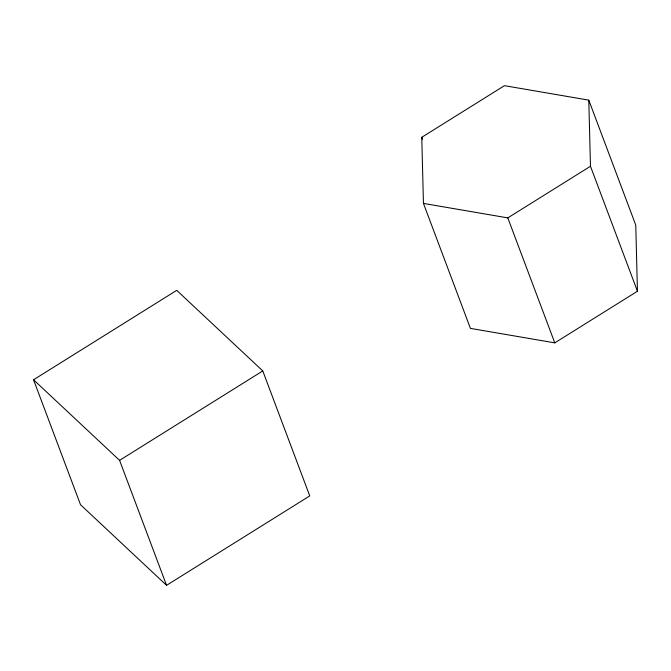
<?xml version="1.0" encoding="UTF-8"?>
<svg xmlns="http://www.w3.org/2000/svg" width="671" height="671" viewBox="0 0 671 671"><rect width="100%" height="100%" fill="white"/><g stroke="black" fill="none" stroke-linecap="round" stroke-linejoin="round"><path stroke-width="1.01" d="M33.55 379.769L176.733 290.342L262.772 370.929L309.75 495.903L166.559 585.33L80.528 504.735L33.55 379.769L119.589 460.356L166.559 585.33M421.774 137.295L504.441 85.67L588.794 100.147L635.764 225.12L637.45 291.231L554.783 342.864L470.43 328.387L423.451 203.414L421.774 137.295L422.504 139.249M119.589 460.356L262.772 370.929M423.451 203.414L507.804 217.89L590.472 166.265L588.794 100.147M590.472 166.265L637.45 291.231M507.804 217.89L554.783 342.864"/></g></svg>
